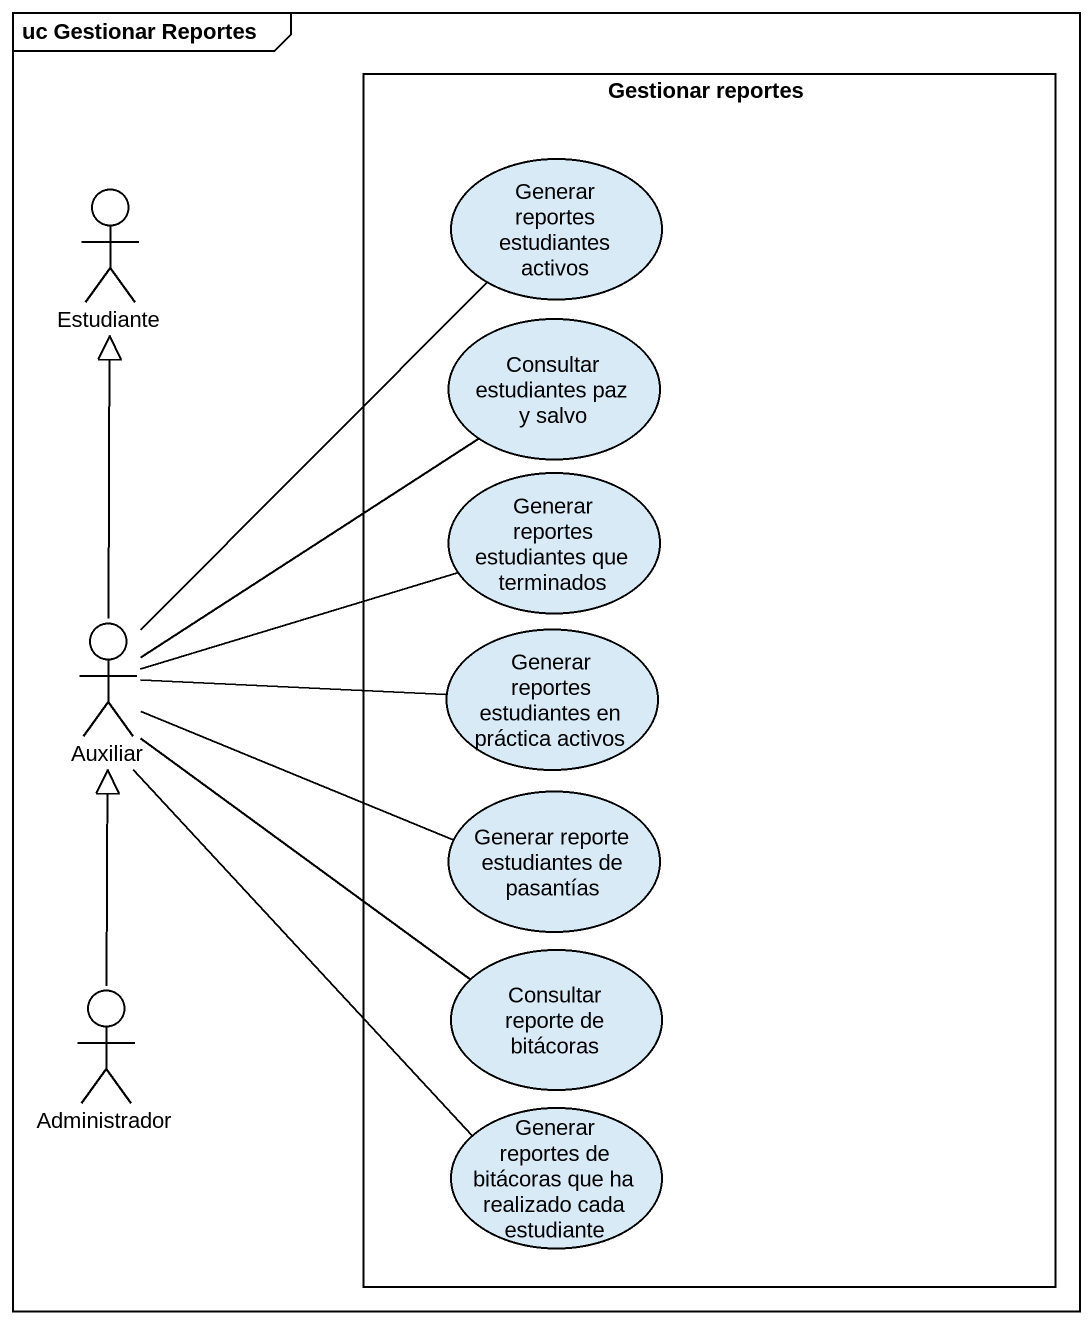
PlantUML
@startuml
mainframe uc Gestionar Reportes
rectangle "Gestionar reportes" as Gestionar_reportes {
  usecase "Generar reportes estudiantes activos" as Generar_reportes
  usecase "Consultar estudiantes paz y salvo" as Consultar_estudiantes_paz_y
  usecase "Generar reportes estudiantes que terminados" as Generar_reportes_2
  usecase "Generar reportes estudiantes en práctica activos" as Generar_reportes_3
  usecase "Generar reporte estudiantes de pasantías" as Generar_reporte_estudiantes
  usecase "Consultar reporte de bitácoras" as Consultar_reporte_de
  usecase "Generar reportes de bitácoras que ha realizado cada estudiante" as Generar_reportes_de
}
actor Estudiante
actor Auxiliar
actor Administrador
Auxiliar -up-|> Estudiante
Auxiliar -up- Generar_reportes
Auxiliar -up- Consultar_estudiantes_paz_y
Auxiliar -right- Generar_reportes_2
Auxiliar -right- Generar_reportes_3
Auxiliar -right- Generar_reporte_estudiantes
Auxiliar -- Consultar_reporte_de
Auxiliar -- Generar_reportes_de
Administrador -up-|> Auxiliar
@enduml
